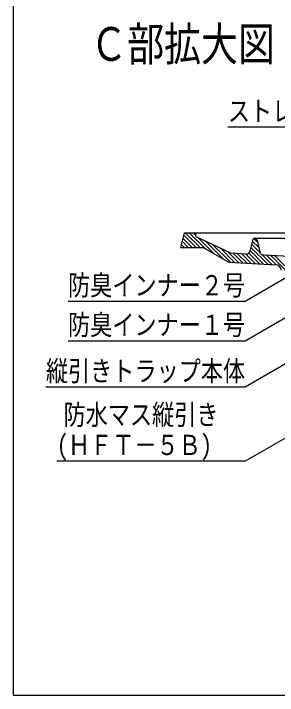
# Model space of a CAD drawing. Units: millimetres, scale not verified. Extents: x -1365 to 1365, y -930 to 870.
# Drawn here: x -1365 to -1079, y -930 to -191 of the extents above; entities that cross this region are included whole.
import ezdxf
from ezdxf.enums import TextEntityAlignment as Align

# ---------------------------------------------------------------- set-up
doc = ezdxf.new("R2010")
doc.units = ezdxf.units.MM
doc.header["$LTSCALE"] = 10
for name, color, linetype in [('0-7_枠細線', 5, 'Continuous'), ('0-8_枠中線', 5, 'Continuous'), ('0-E_極細4', 6, 'Continuous'), ('1-1_寸法4', 7, 'Continuous')]:
    doc.layers.add(name, color=color, linetype=linetype)
doc.styles.add('ＭＳ ゴシック', font='')
doc.styles.get('ＭＳ ゴシック').set_extended_font_data('MS Gothic')

msp = doc.modelspace()

# ---------------------------------------------------------------- linework, layer by layer
at = {"layer": '0-8_枠中線'}
msp.add_lwpolyline([(-1365, -930), (-1365, 870), (1365, 870), (1365, -930)], close=True, dxfattribs=at)
at = {"layer": '0-E_極細4'}
for p, q in [((-1162.92, -444.26), (-1178.92, -428.26)), ((-1157.4, -445.53), (-1174.67, -428.26)), ((-1167.59, -431.11), (-1170.43, -428.26)), ((-1167.59, -428.26), (-1057.59, -428.26)), ((-1167.59, -432.24), (-1167.59, -428.26)), ((-1171.4, -444.26), (-1181.16, -434.51)), ((-1167.16, -444.26), (-1180.31, -431.11)), ((-1147.52, -451.17), (-1165.43, -433.27)), ((-1100.62, -438.67), (-1104.63, -434.67)), ((-1103.59, -434.26), (-1057.59, -434.26)), ((-1179.89, -444.26), (-1182.85, -441.3)), ((-1175.64, -444.26), (-1182, -437.9)), ((-1137.65, -456.8), (-1157.34, -437.11)), ((-1129.98, -460.22), (-1149.26, -440.95)), ((-1106.09, -436.61), (-1108.78, -448.08)), ((-1097.93, -449.85), (-1107.06, -440.73)), ((-1099.33, -444.21), (-1106.25, -437.29)), ((-1101.1, -436.61), (-1098.18, -449.11)), ((-1183.59, -444.26), (-1159.63, -444.26)), ((-1125.49, -460.47), (-1141.17, -444.79)), ((-1121, -460.73), (-1133.09, -448.64)), ((-1116.5, -460.98), (-1127.11, -450.37)), ((-1112.01, -461.23), (-1122.62, -450.62)), ((-1107.51, -461.48), (-1118.12, -450.87)), ((-1098.52, -461.99), (-1110.2, -450.31)), ((-1094.03, -462.24), (-1108.67, -447.6)), ((-1089.53, -462.49), (-1107.86, -444.16)), ((-1103.02, -461.73), (-1113.63, -451.12)), ((-1085.04, -462.74), (-1095.93, -451.85)), ((-1094.51, -452.2), (-1065.47, -453.82)), ((-1080.54, -462.99), (-1091.15, -452.38)), ((-1048.22, -491.08), (-1086.66, -452.64)), ((-1048.36, -486.69), (-1082.17, -452.89))]:
    msp.add_line(p, q, dxfattribs=at)
for points in [[(-1183.59, -444.26), (-1179.6, -428.26), (-1167.59, -428.26)], [(-1167.59, -432.24), (-1129.75, -450.22), (-1112.9, -451.16)], [(-1159.63, -444.26), (-1131.83, -460.12), (-1080.64, -462.99)]]:
    msp.add_lwpolyline(points, dxfattribs=at)
for centre, radius, start, end in [((-1103.17, -437.29), 3, 98.20899, 166.79893), ((-1104.02, -437.29), 3, 13.15034, 81.79101), ((-1112.68, -447.17), 4, 266.7921, 346.79893), ((-1094.29, -448.2), 4, 193.15034, 266.79209), ((-1080.98, -468.98), 6, 1.92122, 86.79209)]:
    msp.add_arc(centre, radius, start, end, dxfattribs=at)
at = {"layer": '1-1_寸法4'}
for points in [[(-968.42, -351.77), (-988.79, -313.93), (-1132.79, -313.93)], [(-986.63, -429.19), (-1114.03, -502.75), (-1306.03, -502.75)], [(-962.92, -458.45), (-1114.03, -545.69), (-1306.03, -545.69)], [(-1012.04, -536.93), (-1114.03, -595.81), (-1330.03, -595.81)], [(-1035.56, -631.01), (-1114.03, -676.05), (-1318.03, -676.05)]]:
    msp.add_lwpolyline(points, dxfattribs=at)

# ---------------------------------------------------------------- texts
at = {"layer": '0-7_枠細線', "style": 'ＭＳ ゴシック', "width": 0.8}
msp.add_text('Ｃ部拡大図', height=36.66, dxfattribs=at).set_placement((-1281.84, -252.88), align=Align.BOTTOM_LEFT)
at = {"layer": '1-1_寸法4', "style": 'ＭＳ ゴシック', "width": 0.8}
for s, p in [('ストレーナー', (-1132.79, -313.93)), ('防臭インナー２号', (-1306.03, -502.75)), ('防臭インナー１号', (-1306.03, -545.69)), ('縦引きトラップ本体', (-1330.03, -595.81)), ('防水マス縦引き', (-1310.93, -643.14)), ('(ＨＦＴ－５Ｂ)   ', (-1318.03, -676.05))]:
    msp.add_text(s, height=21.99, dxfattribs=at).set_placement(p, align=Align.BOTTOM_LEFT)

doc.saveas('drawing.dxf')
